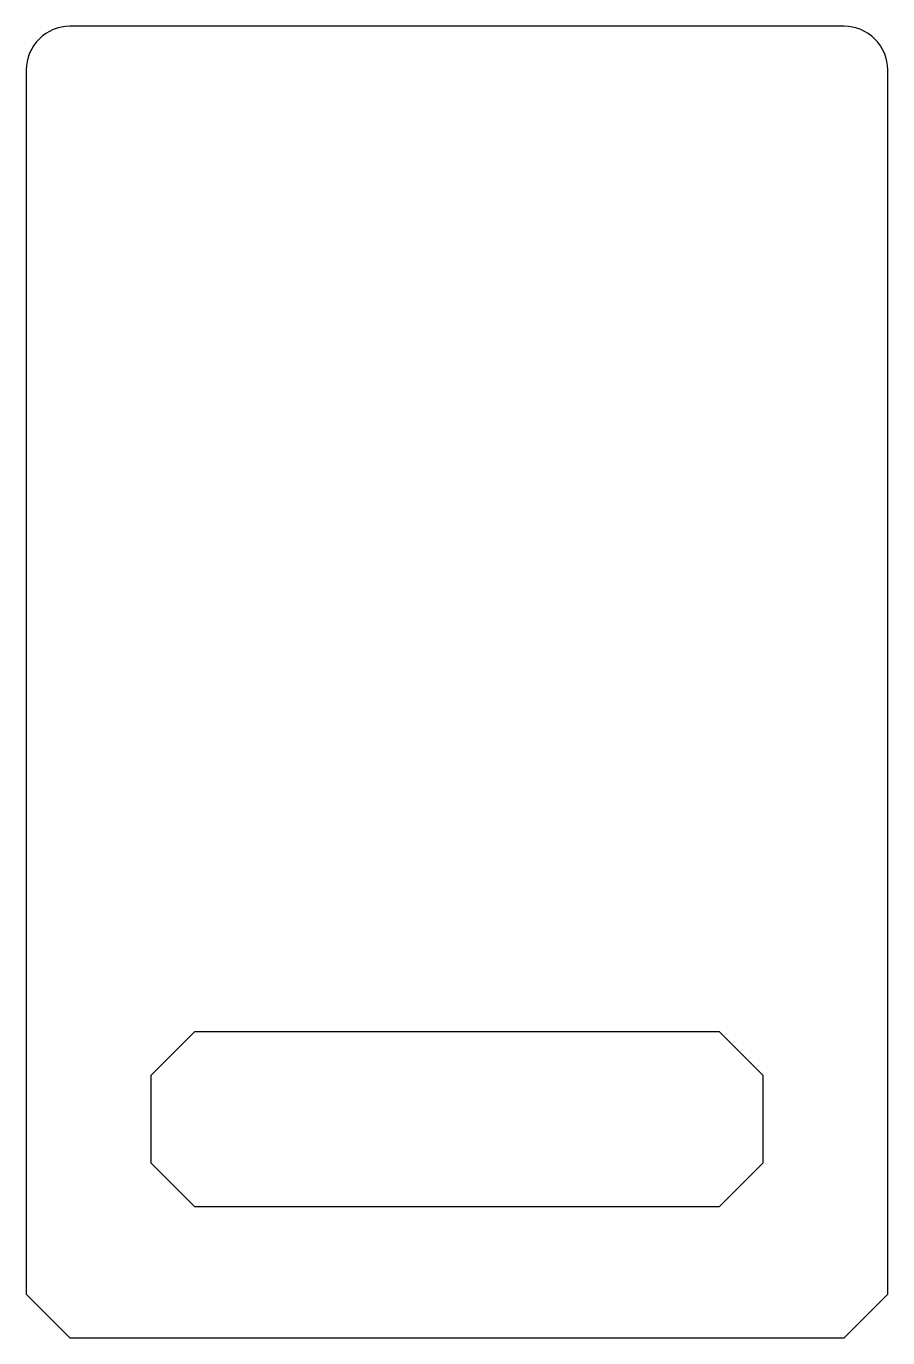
# Model space of a CAD drawing. Extents: x -49 to 49, y -75 to 75.
import ezdxf

# ---------------------------------------------------------------- set-up
doc = ezdxf.new("R2010")
doc.units = 0
doc.layers.get('0').update_dxf_attribs({"linetype": 'CONTINUOUS'})

msp = doc.modelspace()

# ---------------------------------------------------------------- linework, layer by layer
at = {"color": 7}
for points in [[(44.25, 75), (-44.25, 75)], [(-49.25, 70), (-49.25, -70), (-44.25, -75), (44.25, -75), (49.25, -70)], [(49.25, -70), (49.25, 70)], [(-35, -45), (-30, -40)], [(30, -40), (-30, -40)], [(30, -40), (35, -45)], [(-35, -45), (-35, -55)], [(35, -55), (35, -45)], [(-30, -60), (-35, -55)], [(35, -55), (30, -60)], [(-30, -60), (30, -60)]]:
    msp.add_lwpolyline(points, dxfattribs=at)
for points in [[(-44.25, 75), (-45.576083, 75), (-46.847852, 74.473216), (-47.785534, 73.535534)], [(47.785534, 73.535534), (46.847852, 74.473216), (45.576083, 75), (44.25, 75)], [(-47.785534, 73.535534), (-48.723216, 72.597852), (-49.25, 71.326082), (-49.25, 70)], [(49.25, 70), (49.25, 71.326082), (48.723216, 72.597852), (47.785534, 73.535534)]]:
    msp.add_open_spline(points, degree=3, dxfattribs=at)

doc.saveas('drawing.dxf')
